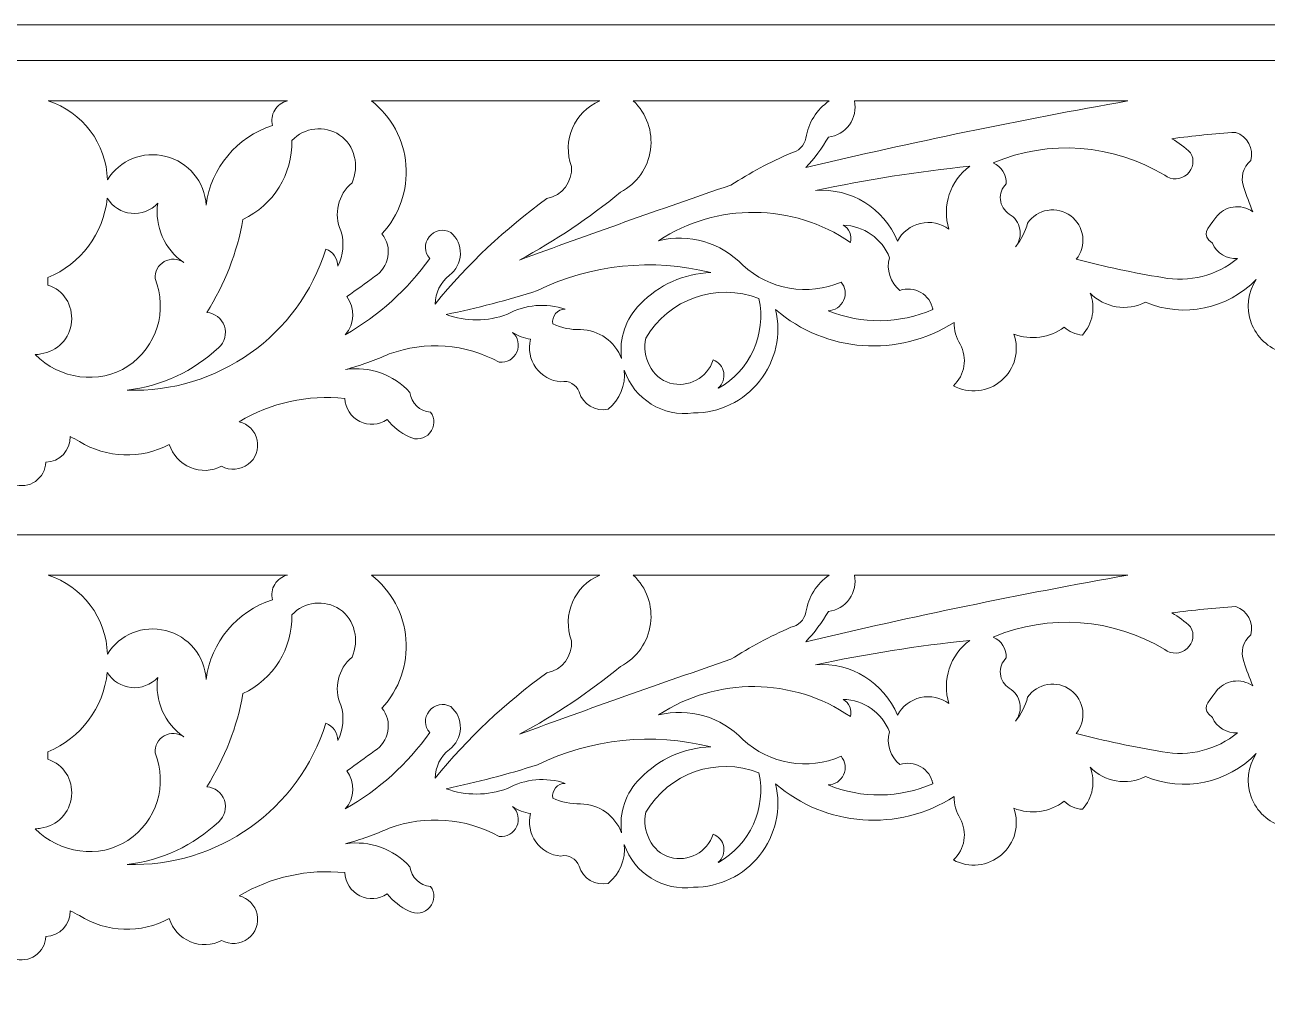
# Model space of a CAD drawing. Header units: millimetres. Extents: x 5148 to 5392, y 1931 to 2186.
# Drawn here: x 5251.9 to 5321.5, y 1998.6 to 2052.8 of the extents above; entities that cross this region are included whole.
import ezdxf

# ---------------------------------------------------------------- set-up
doc = ezdxf.new("R2010")
doc.units = ezdxf.units.MM
doc.header["$MEASUREMENT"] = 0
doc.layers.add('SITARA ALL', color=18, linetype='Continuous', true_color=0x000000)

msp = doc.modelspace()

# ---------------------------------------------------------------- linework, layer by layer
at = {"layer": 'SITARA ALL', "lineweight": 9}
for points, knots in [([(5148.053, 2052.786), (5148.053, 2052.786), (5392.053, 2052.786), (5392.053, 2052.786), (5392.053, 2052.786), (5392.053, 1930.786), (5392.053, 1930.786), (5392.053, 1930.786), (5148.053, 1930.786), (5148.053, 1930.786), (5148.053, 1930.786), (5148.053, 2052.786), (5148.053, 2052.786)], [0, 0, 0, 0, 0.25, 0.25, 0.25, 0.5, 0.5, 0.5, 0.75, 0.75, 0.75, 1, 1, 1, 1]), ([(5251.24, 2027.032), (5251.647, 2026.893), (5252.096, 2026.955), (5252.45, 2027.199), (5252.805, 2027.443), (5253.023, 2027.836), (5253.04, 2028.266), (5253.815, 2028.292), (5254.423, 2028.939), (5254.399, 2029.714), (5254.569, 2029.618), (5254.743, 2029.526), (5254.919, 2029.44), (5256.45, 2028.487), (5258.372, 2028.423), (5259.963, 2029.272), (5260.146, 2028.685), (5260.579, 2028.21), (5261.146, 2027.973), (5261.714, 2027.737), (5262.353, 2027.762), (5262.898, 2028.045), (5263.376, 2027.79), (5263.957, 2027.833), (5264.391, 2028.157), (5264.804, 2028.476), (5264.997, 2029.005), (5264.885, 2029.515), (5264.774, 2030.025), (5264.386, 2030.424), (5263.878, 2030.542), (5265.659, 2031.609), (5267.74, 2032.068), (5269.804, 2031.849), (5269.828, 2031.297), (5270.149, 2030.803), (5270.643, 2030.556), (5271.136, 2030.31), (5271.72, 2030.347), (5272.174, 2030.659), (5272.508, 2030.25), (5272.93, 2029.921), (5273.408, 2029.696), (5273.798, 2029.48), (5274.287, 2029.571), (5274.575, 2029.913), (5274.862, 2030.254), (5274.885, 2030.729), (5274.605, 2031.076), (5274.012, 2031.125), (5273.534, 2031.584), (5273.459, 2032.175), (5272.546, 2033.183), (5271.191, 2033.668), (5269.847, 2033.467), (5270.686, 2033.694), (5271.506, 2033.986), (5272.3, 2034.339), (5274.325, 2035.084), (5276.575, 2034.915), (5278.466, 2033.876), (5278.883, 2033.831), (5279.282, 2034.062), (5279.45, 2034.446), (5279.619, 2034.831), (5279.528, 2035.272), (5279.211, 2035.549), (5279.519, 2035.351), (5279.864, 2035.219), (5280.225, 2035.16), (5280.081, 2034.612), (5280.189, 2034.029), (5280.519, 2033.569), (5280.849, 2033.108), (5281.364, 2032.819), (5281.929, 2032.78), (5282.362, 2032.874), (5282.798, 2032.628), (5282.941, 2032.209), (5283.156, 2031.513), (5283.864, 2031.095), (5284.576, 2031.245), (5285.223, 2031.779), (5285.562, 2032.599), (5285.48, 2033.433), (5286.028, 2031.805), (5287.654, 2030.796), (5289.356, 2031.033), (5290.802, 2031.026), (5292.171, 2031.684), (5293.07, 2032.816), (5293.969, 2033.949), (5294.3, 2035.423), (5293.964, 2036.829), (5296.776, 2034.404), (5300.842, 2034.109), (5303.971, 2036.109), (5303.977, 2035.678), (5304.094, 2035.255), (5304.312, 2034.883), (5304.738, 2034.115), (5304.581, 2033.153), (5303.934, 2032.559), (5304.806, 2032.086), (5305.88, 2032.202), (5306.632, 2032.85), (5307.383, 2033.499), (5307.662, 2034.525), (5307.321, 2035.457), (5308.268, 2035.085), (5309.339, 2035.233), (5310.15, 2035.848), (5310.427, 2035.584), (5310.787, 2035.426), (5311.169, 2035.398), (5311.753, 2036.036), (5311.922, 2036.95), (5311.605, 2037.754), (5312.414, 2036.92), (5313.671, 2036.711), (5314.705, 2037.241), (5316.844, 2036.343), (5319.313, 2036.851), (5320.921, 2038.522), (5320.448, 2037.802), (5320.344, 2036.9), (5320.64, 2036.091), (5320.937, 2035.282), (5321.593, 2034.662), (5322.419, 2034.418), (5323.02, 2034.444), (5323.58, 2034.729), (5323.953, 2035.201), (5324.326, 2035.673), (5324.476, 2036.28), (5324.363, 2036.871), (5324.779, 2036.282), (5325.506, 2035.999), (5326.211, 2036.151), (5326.915, 2036.303), (5327.458, 2036.849), (5327.594, 2037.557), (5328.444, 2037.071), (5329.452, 2036.944), (5330.396, 2037.203), (5331.34, 2037.461), (5332.139, 2038.081), (5332.623, 2038.932), (5332.623, 2036.556), (5334.238, 2034.485), (5336.543, 2033.909), (5337.054, 2033.86), (5337.54, 2034.142), (5337.75, 2034.611), (5337.96, 2035.079), (5337.858, 2035.62), (5337.482, 2035.97), (5338.045, 2036.055), (5338.576, 2036.284), (5339.024, 2036.634), (5339.203, 2036.21), (5339.587, 2035.906), (5340.042, 2035.833), (5340.497, 2035.759), (5340.955, 2035.921), (5341.258, 2036.268), (5341.414, 2036.102), (5341.628, 2036.001), (5341.856, 2035.987), (5342.695, 2036.147), (5343.426, 2036.653), (5343.873, 2037.38), (5343.874, 2036.944), (5344.129, 2036.548), (5344.526, 2036.368), (5344.924, 2036.187), (5345.385, 2036.25), (5345.714, 2036.536), (5346.769, 2037.349), (5347.503, 2038.507), (5347.788, 2039.807), (5347.788, 2039.807), (5350.053, 2039.807), (5350.053, 2039.807), (5350.053, 2039.807), (5350.053, 2050.786), (5350.053, 2050.786), (5350.053, 2050.786), (5150.053, 2050.786), (5150.053, 2050.786), (5150.053, 2050.786), (5150.053, 2039.807), (5150.053, 2039.807), (5150.053, 2039.807), (5152.317, 2039.807), (5152.317, 2039.807), (5152.603, 2038.507), (5153.337, 2037.349), (5154.391, 2036.536), (5154.722, 2036.252), (5155.189, 2036.187), (5155.585, 2036.371), (5155.981, 2036.554), (5156.234, 2036.944), (5156.233, 2037.38), (5156.679, 2036.653), (5157.411, 2036.147), (5158.249, 2035.987), (5158.477, 2036.001), (5158.691, 2036.102), (5158.847, 2036.268), (5159.152, 2035.922), (5159.613, 2035.758), (5160.068, 2035.833), (5160.522, 2035.909), (5160.904, 2036.209), (5161.081, 2036.634), (5161.529, 2036.284), (5162.06, 2036.055), (5162.623, 2035.97), (5162.251, 2035.616), (5162.145, 2035.065), (5162.361, 2034.599), (5162.576, 2034.133), (5163.051, 2033.855), (5163.562, 2033.909), (5165.867, 2034.487), (5167.484, 2036.556), (5167.483, 2038.932), (5167.967, 2038.082), (5168.77, 2037.459), (5169.714, 2037.202), (5170.658, 2036.944), (5171.662, 2037.07), (5172.511, 2037.557), (5172.652, 2036.85), (5173.201, 2036.296), (5173.907, 2036.148), (5174.612, 2036.001), (5175.33, 2036.279), (5175.742, 2036.871), (5175.63, 2036.28), (5175.78, 2035.669), (5176.154, 2035.198), (5176.528, 2034.727), (5177.085, 2034.443), (5177.686, 2034.418), (5178.512, 2034.664), (5179.173, 2035.287), (5179.467, 2036.097), (5179.762, 2036.907), (5179.659, 2037.803), (5179.184, 2038.522), (5180.794, 2036.851), (5183.262, 2036.342), (5185.4, 2037.241), (5186.434, 2036.711), (5187.692, 2036.919), (5188.5, 2037.754), (5188.183, 2036.95), (5188.352, 2036.036), (5188.936, 2035.398), (5189.318, 2035.426), (5189.678, 2035.584), (5189.955, 2035.848), (5190.766, 2035.233), (5191.837, 2035.085), (5192.784, 2035.457), (5192.452, 2034.522), (5192.733, 2033.478), (5193.489, 2032.837), (5194.246, 2032.195), (5195.303, 2032.078), (5196.171, 2032.559), (5195.524, 2033.153), (5195.368, 2034.114), (5195.793, 2034.883), (5196.011, 2035.256), (5196.128, 2035.678), (5196.134, 2036.109), (5199.264, 2034.111), (5203.33, 2034.402), (5206.141, 2036.829), (5205.808, 2035.422), (5206.14, 2033.94), (5207.041, 2032.809), (5207.942, 2031.678), (5209.303, 2031.023), (5210.75, 2031.033), (5212.452, 2030.798), (5214.079, 2031.804), (5214.625, 2033.433), (5214.544, 2032.599), (5214.882, 2031.779), (5215.529, 2031.245), (5216.241, 2031.096), (5216.95, 2031.513), (5217.164, 2032.209), (5217.307, 2032.628), (5217.743, 2032.874), (5218.177, 2032.78), (5218.742, 2032.82), (5219.259, 2033.11), (5219.588, 2033.571), (5219.918, 2034.032), (5220.025, 2034.613), (5219.88, 2035.16), (5220.241, 2035.219), (5220.586, 2035.351), (5220.894, 2035.549), (5220.581, 2035.268), (5220.486, 2034.818), (5220.66, 2034.435), (5220.833, 2034.053), (5221.223, 2033.826), (5221.64, 2033.876), (5223.53, 2034.915), (5225.78, 2035.084), (5227.805, 2034.339), (5228.599, 2033.986), (5229.419, 2033.694), (5230.259, 2033.467), (5228.914, 2033.667), (5227.559, 2033.183), (5226.646, 2032.175), (5226.572, 2031.584), (5226.093, 2031.126), (5225.5, 2031.076), (5225.231, 2030.72), (5225.252, 2030.223), (5225.55, 2029.891), (5225.848, 2029.558), (5226.314, 2029.468), (5226.698, 2029.696), (5227.175, 2029.921), (5227.597, 2030.25), (5227.931, 2030.659), (5228.387, 2030.349), (5228.975, 2030.311), (5229.468, 2030.559), (5229.96, 2030.808), (5230.279, 2031.297), (5230.301, 2031.849), (5232.365, 2032.068), (5234.446, 2031.609), (5236.227, 2030.542), (5235.719, 2030.421), (5235.327, 2030.018), (5235.218, 2029.507), (5235.11, 2028.997), (5235.299, 2028.474), (5235.714, 2028.157), (5236.148, 2027.833), (5236.729, 2027.79), (5237.207, 2028.045), (5237.753, 2027.763), (5238.396, 2027.737), (5238.962, 2027.975), (5239.529, 2028.212), (5239.96, 2028.685), (5240.142, 2029.272), (5241.734, 2028.423), (5243.655, 2028.487), (5245.186, 2029.44), (5245.362, 2029.526), (5245.536, 2029.618), (5245.706, 2029.714), (5245.683, 2028.939), (5246.29, 2028.291), (5247.065, 2028.266), (5247.083, 2027.836), (5247.302, 2027.44), (5247.657, 2027.197), (5248.012, 2026.955), (5248.458, 2026.892), (5248.865, 2027.032), (5249.052, 2026.535), (5249.528, 2026.206), (5250.058, 2026.209), (5250.589, 2026.211), (5251.058, 2026.533), (5251.24, 2027.032)], [0, 0, 0, 0, 0.007874, 0.007874, 0.007874, 0.015748, 0.015748, 0.015748, 0.023622, 0.023622, 0.023622, 0.031496, 0.031496, 0.031496, 0.03937, 0.03937, 0.03937, 0.047244, 0.047244, 0.047244, 0.055118, 0.055118, 0.055118, 0.062992, 0.062992, 0.062992, 0.070866, 0.070866, 0.070866, 0.07874, 0.07874, 0.07874, 0.086614, 0.086614, 0.086614, 0.094488, 0.094488, 0.094488, 0.102362, 0.102362, 0.102362, 0.110236, 0.110236, 0.110236, 0.11811, 0.11811, 0.11811, 0.125984, 0.125984, 0.125984, 0.133858, 0.133858, 0.133858, 0.141732, 0.141732, 0.141732, 0.149606, 0.149606, 0.149606, 0.15748, 0.15748, 0.15748, 0.165354, 0.165354, 0.165354, 0.173228, 0.173228, 0.173228, 0.181102, 0.181102, 0.181102, 0.188976, 0.188976, 0.188976, 0.19685, 0.19685, 0.19685, 0.204724, 0.204724, 0.204724, 0.212598, 0.212598, 0.212598, 0.220472, 0.220472, 0.220472, 0.228346, 0.228346, 0.228346, 0.23622, 0.23622, 0.23622, 0.244094, 0.244094, 0.244094, 0.251969, 0.251969, 0.251969, 0.259843, 0.259843, 0.259843, 0.267717, 0.267717, 0.267717, 0.275591, 0.275591, 0.275591, 0.283465, 0.283465, 0.283465, 0.291339, 0.291339, 0.291339, 0.299213, 0.299213, 0.299213, 0.307087, 0.307087, 0.307087, 0.314961, 0.314961, 0.314961, 0.322835, 0.322835, 0.322835, 0.330709, 0.330709, 0.330709, 0.338583, 0.338583, 0.338583, 0.346457, 0.346457, 0.346457, 0.354331, 0.354331, 0.354331, 0.362205, 0.362205, 0.362205, 0.370079, 0.370079, 0.370079, 0.377953, 0.377953, 0.377953, 0.385827, 0.385827, 0.385827, 0.393701, 0.393701, 0.393701, 0.401575, 0.401575, 0.401575, 0.409449, 0.409449, 0.409449, 0.417323, 0.417323, 0.417323, 0.425197, 0.425197, 0.425197, 0.433071, 0.433071, 0.433071, 0.440945, 0.440945, 0.440945, 0.448819, 0.448819, 0.448819, 0.456693, 0.456693, 0.456693, 0.464567, 0.464567, 0.464567, 0.472441, 0.472441, 0.472441, 0.480315, 0.480315, 0.480315, 0.488189, 0.488189, 0.488189, 0.496063, 0.496063, 0.496063, 0.503937, 0.503937, 0.503937, 0.511811, 0.511811, 0.511811, 0.519685, 0.519685, 0.519685, 0.527559, 0.527559, 0.527559, 0.535433, 0.535433, 0.535433, 0.543307, 0.543307, 0.543307, 0.551181, 0.551181, 0.551181, 0.559055, 0.559055, 0.559055, 0.566929, 0.566929, 0.566929, 0.574803, 0.574803, 0.574803, 0.582677, 0.582677, 0.582677, 0.590551, 0.590551, 0.590551, 0.598425, 0.598425, 0.598425, 0.606299, 0.606299, 0.606299, 0.614173, 0.614173, 0.614173, 0.622047, 0.622047, 0.622047, 0.629921, 0.629921, 0.629921, 0.637795, 0.637795, 0.637795, 0.645669, 0.645669, 0.645669, 0.653543, 0.653543, 0.653543, 0.661417, 0.661417, 0.661417, 0.669291, 0.669291, 0.669291, 0.677165, 0.677165, 0.677165, 0.685039, 0.685039, 0.685039, 0.692913, 0.692913, 0.692913, 0.700787, 0.700787, 0.700787, 0.708661, 0.708661, 0.708661, 0.716535, 0.716535, 0.716535, 0.724409, 0.724409, 0.724409, 0.732283, 0.732283, 0.732283, 0.740157, 0.740157, 0.740157, 0.748031, 0.748031, 0.748031, 0.755906, 0.755906, 0.755906, 0.76378, 0.76378, 0.76378, 0.771654, 0.771654, 0.771654, 0.779528, 0.779528, 0.779528, 0.787402, 0.787402, 0.787402, 0.795276, 0.795276, 0.795276, 0.80315, 0.80315, 0.80315, 0.811024, 0.811024, 0.811024, 0.818898, 0.818898, 0.818898, 0.826772, 0.826772, 0.826772, 0.834646, 0.834646, 0.834646, 0.84252, 0.84252, 0.84252, 0.850394, 0.850394, 0.850394, 0.858268, 0.858268, 0.858268, 0.866142, 0.866142, 0.866142, 0.874016, 0.874016, 0.874016, 0.88189, 0.88189, 0.88189, 0.889764, 0.889764, 0.889764, 0.897638, 0.897638, 0.897638, 0.905512, 0.905512, 0.905512, 0.913386, 0.913386, 0.913386, 0.92126, 0.92126, 0.92126, 0.929134, 0.929134, 0.929134, 0.937008, 0.937008, 0.937008, 0.944882, 0.944882, 0.944882, 0.952756, 0.952756, 0.952756, 0.96063, 0.96063, 0.96063, 0.968504, 0.968504, 0.968504, 0.976378, 0.976378, 0.976378, 0.984252, 0.984252, 0.984252, 0.992126, 0.992126, 0.992126, 1, 1, 1, 1]), ([(5262.028, 2042.682), (5261.951, 2043.992), (5261.031, 2045.1), (5259.758, 2045.416), (5258.484, 2045.733), (5257.173, 2045.217), (5256.492, 2044.094), (5256.434, 2046.129), (5255.101, 2047.904), (5253.163, 2048.525), (5253.163, 2048.525), (5266.582, 2048.525), (5266.582, 2048.525), (5266.285, 2048.456), (5266.029, 2048.269), (5265.872, 2048.008), (5265.715, 2047.746), (5265.671, 2047.433), (5265.75, 2047.139), (5263.747, 2046.502), (5262.296, 2044.766), (5262.028, 2042.682)], [0, 0, 0, 0, 0.142857, 0.142857, 0.142857, 0.285714, 0.285714, 0.285714, 0.428571, 0.428571, 0.428571, 0.571429, 0.571429, 0.571429, 0.714286, 0.714286, 0.714286, 0.857143, 0.857143, 0.857143, 1, 1, 1, 1]), ([(5269.833, 2035.418), (5270.367, 2036.02), (5270.403, 2036.913), (5269.919, 2037.556), (5270.441, 2037.922), (5270.958, 2038.295), (5271.471, 2038.675), (5271.868, 2038.919), (5272.141, 2039.321), (5272.221, 2039.78), (5272.301, 2040.239), (5272.181, 2040.708), (5271.89, 2041.072), (5272.859, 2042.114), (5273.346, 2043.515), (5273.232, 2044.934), (5273.117, 2046.352), (5272.418, 2047.652), (5271.294, 2048.525), (5271.294, 2048.525), (5284.098, 2048.525), (5284.098, 2048.525), (5282.673, 2047.916), (5281.978, 2046.298), (5282.52, 2044.846), (5282.583, 2043.986), (5281.99, 2043.214), (5281.143, 2043.051), (5278.803, 2041.361), (5276.694, 2039.374), (5274.867, 2037.139), (5274.878, 2037.769), (5275.172, 2038.362), (5275.668, 2038.752), (5276.044, 2039.032), (5276.273, 2039.468), (5276.287, 2039.937), (5276.302, 2040.405), (5276.104, 2040.853), (5275.745, 2041.155), (5275.333, 2041.382), (5274.818, 2041.272), (5274.533, 2040.898), (5274.249, 2040.523), (5274.248, 2040.034), (5274.576, 2039.698), (5273.322, 2037.947), (5271.703, 2036.486), (5269.833, 2035.418)], [0, 0, 0, 0, 0.0625, 0.0625, 0.0625, 0.125, 0.125, 0.125, 0.1875, 0.1875, 0.1875, 0.25, 0.25, 0.25, 0.3125, 0.3125, 0.3125, 0.375, 0.375, 0.375, 0.4375, 0.4375, 0.4375, 0.5, 0.5, 0.5, 0.5625, 0.5625, 0.5625, 0.625, 0.625, 0.625, 0.6875, 0.6875, 0.6875, 0.75, 0.75, 0.75, 0.8125, 0.8125, 0.8125, 0.875, 0.875, 0.875, 0.9375, 0.9375, 0.9375, 1, 1, 1, 1]), ([(5279.603, 2039.604), (5281.61, 2040.689), (5283.509, 2041.963), (5285.274, 2043.41), (5286.185, 2043.884), (5286.81, 2044.771), (5286.949, 2045.789), (5287.089, 2046.807), (5286.732, 2047.824), (5285.981, 2048.525), (5285.981, 2048.525), (5296.972, 2048.525), (5296.972, 2048.525), (5296.268, 2048.04), (5295.795, 2047.287), (5295.662, 2046.442), (5295.582, 2046.014), (5295.245, 2045.679), (5294.817, 2045.6), (5293.65, 2045.09), (5292.526, 2044.49), (5291.453, 2043.806), (5287.488, 2042.448), (5283.538, 2041.047), (5279.603, 2039.604)], [0, 0, 0, 0, 0.125, 0.125, 0.125, 0.25, 0.25, 0.25, 0.375, 0.375, 0.375, 0.5, 0.5, 0.5, 0.625, 0.625, 0.625, 0.75, 0.75, 0.75, 0.875, 0.875, 0.875, 1, 1, 1, 1]), ([(5295.651, 2044.789), (5296.143, 2045.302), (5296.572, 2045.873), (5296.927, 2046.49), (5297.401, 2046.545), (5297.829, 2046.798), (5298.106, 2047.187), (5298.382, 2047.575), (5298.483, 2048.06), (5298.381, 2048.525), (5298.381, 2048.525), (5313.724, 2048.525), (5313.724, 2048.525), (5307.665, 2047.455), (5301.638, 2046.209), (5295.651, 2044.789)], [0, 0, 0, 0, 0.2, 0.2, 0.2, 0.4, 0.4, 0.4, 0.6, 0.6, 0.6, 0.8, 0.8, 0.8, 1, 1, 1, 1]), ([(5257.594, 2032.31), (5259.52, 2032.533), (5261.322, 2033.37), (5262.734, 2034.697), (5263.073, 2035), (5263.197, 2035.476), (5263.049, 2035.905), (5262.9, 2036.334), (5262.517, 2036.632), (5262.064, 2036.661), (5263.076, 2038.252), (5263.766, 2040.025), (5264.094, 2041.881), (5265.8, 2042.687), (5266.874, 2044.417), (5266.839, 2046.304), (5267.537, 2047.046), (5268.669, 2047.175), (5269.516, 2046.608), (5270.363, 2046.042), (5270.631, 2044.853), (5270.211, 2043.925), (5269.421, 2043.274), (5269.164, 2042.175), (5269.587, 2041.242), (5269.783, 2040.584), (5269.721, 2039.875), (5269.413, 2039.26), (5269.413, 2039.688), (5269.146, 2040.071), (5268.744, 2040.217), (5267.234, 2035.374), (5262.665, 2032.138), (5257.594, 2032.31)], [0, 0, 0, 0, 0.083333, 0.083333, 0.083333, 0.166667, 0.166667, 0.166667, 0.25, 0.25, 0.25, 0.333333, 0.333333, 0.333333, 0.5, 0.5, 0.5, 0.583333, 0.583333, 0.583333, 0.666667, 0.666667, 0.666667, 0.75, 0.75, 0.75, 0.833333, 0.833333, 0.833333, 0.916667, 0.916667, 0.916667, 1, 1, 1, 1]), ([(5315.661, 2038.621), (5314.035, 2038.89), (5312.421, 2039.233), (5310.826, 2039.648), (5311.115, 2040.008), (5311.245, 2040.471), (5311.186, 2040.93), (5311.127, 2041.388), (5310.886, 2041.802), (5310.515, 2042.077), (5310.144, 2042.353), (5309.677, 2042.466), (5309.221, 2042.39), (5308.765, 2042.315), (5308.36, 2042.059), (5308.098, 2041.678), (5307.971, 2041.188), (5307.742, 2040.73), (5307.425, 2040.335), (5307.643, 2040.621), (5307.729, 2040.986), (5307.661, 2041.339), (5307.593, 2041.692), (5307.378, 2041.998), (5307.069, 2042.182), (5306.788, 2042.361), (5306.604, 2042.658), (5306.57, 2042.989), (5306.536, 2043.32), (5306.657, 2043.651), (5306.896, 2043.882), (5306.913, 2044.383), (5306.627, 2044.844), (5306.171, 2045.052), (5309.301, 2046.373), (5312.878, 2046.112), (5315.785, 2044.352), (5316.161, 2044.066), (5316.689, 2044.089), (5317.039, 2044.407), (5317.389, 2044.726), (5317.48, 2045.219), (5317.231, 2045.621), (5316.92, 2045.926), (5316.571, 2046.19), (5316.192, 2046.404), (5317.38, 2046.568), (5318.574, 2046.687), (5319.771, 2046.76), (5320.429, 2046.547), (5320.799, 2045.849), (5320.607, 2045.185), (5320.176, 2044.812), (5320.02, 2044.212), (5320.216, 2043.677), (5320.374, 2043.218), (5320.543, 2042.762), (5320.722, 2042.311), (5320.06, 2042.787), (5319.139, 2042.643), (5318.653, 2041.988), (5318.167, 2041.333), (5317.818, 2041.041), (5318.465, 2040.545), (5318.7, 2039.983), (5319.271, 2039.638), (5319.877, 2039.691), (5318.701, 2038.727), (5317.155, 2038.335), (5315.661, 2038.621)], [0, 0, 0, 0, 0.043478, 0.043478, 0.043478, 0.086957, 0.086957, 0.086957, 0.130435, 0.130435, 0.130435, 0.173913, 0.173913, 0.173913, 0.217391, 0.217391, 0.217391, 0.26087, 0.26087, 0.26087, 0.304348, 0.304348, 0.304348, 0.347826, 0.347826, 0.347826, 0.391304, 0.391304, 0.391304, 0.434783, 0.434783, 0.434783, 0.478261, 0.478261, 0.478261, 0.521739, 0.521739, 0.521739, 0.565217, 0.565217, 0.565217, 0.608696, 0.608696, 0.608696, 0.652174, 0.652174, 0.652174, 0.695652, 0.695652, 0.695652, 0.73913, 0.73913, 0.73913, 0.782609, 0.782609, 0.782609, 0.826087, 0.826087, 0.826087, 0.869565, 0.869565, 0.869565, 0.913043, 0.913043, 0.913043, 0.956522, 0.956522, 0.956522, 1, 1, 1, 1]), ([(5300.798, 2040.67), (5300.042, 2042.51), (5298.189, 2043.653), (5296.206, 2043.501), (5299.061, 2044.107), (5301.946, 2044.562), (5304.849, 2044.862), (5303.75, 2044.05), (5303.283, 2042.634), (5303.686, 2041.329), (5303.227, 2041.666), (5302.644, 2041.786), (5302.09, 2041.66), (5301.535, 2041.533), (5301.064, 2041.173), (5300.798, 2040.67)], [0, 0, 0, 0, 0.2, 0.2, 0.2, 0.4, 0.4, 0.4, 0.6, 0.6, 0.6, 0.8, 0.8, 0.8, 1, 1, 1, 1]), ([(5252.439, 2034.305), (5252.546, 2034.305), (5252.653, 2034.319), (5252.756, 2034.347), (5253.68, 2034.467), (5254.397, 2035.212), (5254.482, 2036.14), (5254.567, 2037.068), (5254.043, 2037.915), (5253.157, 2038.201), (5253.157, 2038.201), (5253.157, 2038.624), (5253.157, 2038.624), (5254.998, 2039.383), (5256.275, 2041.089), (5256.482, 2043.07), (5256.773, 2042.593), (5257.272, 2042.279), (5257.828, 2042.224), (5258.385, 2042.169), (5258.932, 2042.375), (5259.311, 2042.787), (5259.131, 2041.492), (5259.695, 2040.208), (5260.771, 2039.467), (5260.447, 2039.692), (5260.023, 2039.711), (5259.68, 2039.517), (5259.337, 2039.323), (5259.134, 2038.955), (5259.16, 2038.561), (5259.891, 2036.773), (5259.255, 2034.718), (5257.641, 2033.656), (5256.027, 2032.595), (5253.792, 2032.925), (5252.439, 2034.305)], [0, 0, 0, 0, 0.083333, 0.083333, 0.083333, 0.166667, 0.166667, 0.166667, 0.25, 0.25, 0.25, 0.333333, 0.333333, 0.333333, 0.416667, 0.416667, 0.416667, 0.5, 0.5, 0.5, 0.583333, 0.583333, 0.583333, 0.666667, 0.666667, 0.666667, 0.75, 0.75, 0.75, 0.833333, 0.833333, 0.833333, 0.916667, 0.916667, 0.916667, 1, 1, 1, 1]), ([(5296.91, 2036.761), (5297.286, 2036.772), (5297.624, 2036.996), (5297.779, 2037.338), (5297.935, 2037.681), (5297.884, 2038.078), (5297.644, 2038.368), (5295.782, 2037.562), (5293.616, 2037.934), (5292.128, 2039.314), (5290.91, 2040.584), (5289.11, 2041.108), (5287.402, 2040.689), (5290.674, 2042.843), (5294.927, 2042.803), (5298.161, 2040.594), (5298.268, 2040.973), (5298.097, 2041.375), (5297.75, 2041.56), (5298.905, 2041.53), (5299.931, 2040.811), (5300.356, 2039.737), (5300.157, 2039.064), (5300.386, 2038.338), (5300.938, 2037.904), (5301.325, 2038.034), (5301.75, 2037.991), (5302.104, 2037.787), (5302.458, 2037.583), (5302.708, 2037.235), (5302.789, 2036.834), (5300.92, 2036.018), (5298.799, 2035.992), (5296.91, 2036.761)], [0, 0, 0, 0, 0.090909, 0.090909, 0.090909, 0.181818, 0.181818, 0.181818, 0.272727, 0.272727, 0.272727, 0.363636, 0.363636, 0.363636, 0.454545, 0.454545, 0.454545, 0.545455, 0.545455, 0.545455, 0.636364, 0.636364, 0.636364, 0.727273, 0.727273, 0.727273, 0.818182, 0.818182, 0.818182, 0.909091, 0.909091, 0.909091, 1, 1, 1, 1]), ([(5285.327, 2034.082), (5284.961, 2035.044), (5284.048, 2035.686), (5283.019, 2035.704), (5282.483, 2035.687), (5281.949, 2035.799), (5281.464, 2036.03), (5281.431, 2036.235), (5281.49, 2036.445), (5281.626, 2036.604), (5281.761, 2036.762), (5281.961, 2036.853), (5282.169, 2036.852), (5281.095, 2037.213), (5279.919, 2037.11), (5278.925, 2036.566), (5277.816, 2036.152), (5276.595, 2036.147), (5275.483, 2036.553), (5277.213, 2036.906), (5278.923, 2037.354), (5280.605, 2037.893), (5283.627, 2039.365), (5287.074, 2039.721), (5290.334, 2038.898), (5288.832, 2038.854), (5287.409, 2038.219), (5286.375, 2037.13), (5285.561, 2036.338), (5285.172, 2035.207), (5285.327, 2034.082)], [0, 0, 0, 0, 0.1, 0.1, 0.1, 0.2, 0.2, 0.2, 0.3, 0.3, 0.3, 0.4, 0.4, 0.4, 0.5, 0.5, 0.5, 0.6, 0.6, 0.6, 0.7, 0.7, 0.7, 0.8, 0.8, 0.8, 0.9, 0.9, 0.9, 1, 1, 1, 1]), ([(5290.757, 2032.418), (5290.757, 2032.418), (5290.744, 2032.432), (5290.744, 2032.432), (5290.996, 2032.644), (5291.115, 2032.976), (5291.056, 2033.3), (5290.997, 2033.625), (5290.773, 2033.892), (5290.462, 2034.003), (5290.133, 2032.992), (5289.065, 2032.42), (5288.042, 2032.708), (5287.018, 2032.996), (5286.447, 2034.194), (5286.693, 2035.229), (5287.969, 2037.429), (5290.663, 2038.37), (5293.033, 2037.447), (5293.457, 2035.455), (5292.533, 2033.416), (5290.757, 2032.418)], [0, 0, 0, 0, 0.142857, 0.142857, 0.142857, 0.285714, 0.285714, 0.285714, 0.428571, 0.428571, 0.428571, 0.571429, 0.571429, 0.571429, 0.714286, 0.714286, 0.714286, 0.857143, 0.857143, 0.857143, 1, 1, 1, 1]), ([(5251.24, 2000.45), (5251.647, 2000.312), (5252.096, 2000.374), (5252.45, 2000.618), (5252.805, 2000.861), (5253.023, 2001.255), (5253.04, 2001.685), (5253.815, 2001.71), (5254.423, 2002.358), (5254.399, 2003.133), (5254.569, 2003.036), (5254.743, 2002.945), (5254.919, 2002.859), (5256.45, 2001.906), (5258.372, 2001.841), (5259.963, 2002.69), (5260.146, 2002.104), (5260.579, 2001.628), (5261.146, 2001.392), (5261.714, 2001.155), (5262.353, 2001.181), (5262.898, 2001.464), (5263.376, 2001.208), (5263.957, 2001.252), (5264.391, 2001.576), (5264.804, 2001.895), (5264.997, 2002.423), (5264.885, 2002.933), (5264.774, 2003.443), (5264.386, 2003.842), (5263.878, 2003.96), (5265.659, 2005.028), (5267.74, 2005.486), (5269.804, 2005.267), (5269.828, 2004.716), (5270.149, 2004.221), (5270.643, 2003.975), (5271.136, 2003.729), (5271.72, 2003.766), (5272.174, 2004.078), (5272.508, 2003.669), (5272.93, 2003.34), (5273.408, 2003.115), (5273.798, 2002.899), (5274.287, 2002.989), (5274.575, 2003.331), (5274.862, 2003.673), (5274.885, 2004.147), (5274.605, 2004.495), (5274.012, 2004.544), (5273.534, 2005.003), (5273.459, 2005.594), (5272.546, 2006.601), (5271.191, 2007.086), (5269.847, 2006.885), (5270.686, 2007.112), (5271.506, 2007.404), (5272.3, 2007.758), (5274.325, 2008.503), (5276.575, 2008.333), (5278.466, 2007.295), (5278.883, 2007.249), (5279.282, 2007.48), (5279.45, 2007.865), (5279.619, 2008.249), (5279.528, 2008.691), (5279.211, 2008.967), (5279.519, 2008.769), (5279.864, 2008.637), (5280.225, 2008.579), (5280.081, 2008.031), (5280.189, 2007.447), (5280.519, 2006.987), (5280.849, 2006.527), (5281.364, 2006.238), (5281.929, 2006.198), (5282.362, 2006.293), (5282.798, 2006.047), (5282.941, 2005.627), (5283.156, 2004.931), (5283.864, 2004.514), (5284.576, 2004.664), (5285.223, 2005.198), (5285.562, 2006.017), (5285.48, 2006.852), (5286.028, 2005.223), (5287.654, 2004.215), (5289.356, 2004.452), (5290.802, 2004.445), (5292.171, 2005.102), (5293.07, 2006.235), (5293.969, 2007.368), (5294.3, 2008.841), (5293.964, 2010.248), (5296.776, 2007.823), (5300.842, 2007.528), (5303.971, 2009.528), (5303.977, 2009.096), (5304.094, 2008.674), (5304.312, 2008.302), (5304.738, 2007.533), (5304.581, 2006.572), (5303.934, 2005.977), (5304.806, 2005.504), (5305.88, 2005.62), (5306.632, 2006.269), (5307.383, 2006.917), (5307.662, 2007.943), (5307.321, 2008.875), (5308.268, 2008.504), (5309.339, 2008.652), (5310.15, 2009.266), (5310.427, 2009.003), (5310.787, 2008.844), (5311.169, 2008.817), (5311.753, 2009.455), (5311.922, 2010.368), (5311.605, 2011.173), (5312.414, 2010.338), (5313.671, 2010.129), (5314.705, 2010.659), (5316.844, 2009.761), (5319.313, 2010.269), (5320.921, 2011.941), (5320.448, 2011.22), (5320.344, 2010.319), (5320.64, 2009.51), (5320.937, 2008.7), (5321.593, 2008.081), (5322.419, 2007.837), (5323.02, 2007.862), (5323.58, 2008.148), (5323.953, 2008.62), (5324.326, 2009.091), (5324.476, 2009.699), (5324.363, 2010.289), (5324.779, 2009.7), (5325.506, 2009.417), (5326.211, 2009.569), (5326.915, 2009.722), (5327.458, 2010.268), (5327.594, 2010.976), (5328.444, 2010.49), (5329.452, 2010.363), (5330.396, 2010.621), (5331.34, 2010.88), (5332.139, 2011.5), (5332.623, 2012.351), (5332.623, 2009.974), (5334.238, 2007.904), (5336.543, 2007.328), (5337.054, 2007.279), (5337.54, 2007.561), (5337.75, 2008.029), (5337.96, 2008.497), (5337.858, 2009.039), (5337.482, 2009.388), (5338.045, 2009.474), (5338.576, 2009.703), (5339.024, 2010.053), (5339.203, 2009.628), (5339.587, 2009.325), (5340.042, 2009.251), (5340.497, 2009.177), (5340.955, 2009.34), (5341.258, 2009.687), (5341.414, 2009.52), (5341.628, 2009.42), (5341.856, 2009.406), (5342.695, 2009.566), (5343.426, 2010.071), (5343.873, 2010.799), (5343.874, 2010.363), (5344.129, 2009.967), (5344.526, 2009.786), (5344.924, 2009.606), (5345.385, 2009.669), (5345.714, 2009.954), (5346.769, 2010.768), (5347.503, 2011.925), (5347.788, 2013.226), (5347.788, 2013.226), (5350.053, 2013.226), (5350.053, 2013.226), (5350.053, 2013.226), (5350.053, 2024.205), (5350.053, 2024.205), (5350.053, 2024.205), (5150.053, 2024.205), (5150.053, 2024.205), (5150.053, 2024.205), (5150.053, 2013.226), (5150.053, 2013.226), (5150.053, 2013.226), (5152.317, 2013.226), (5152.317, 2013.226), (5152.603, 2011.925), (5153.337, 2010.767), (5154.391, 2009.954), (5154.722, 2009.671), (5155.189, 2009.606), (5155.585, 2009.789), (5155.981, 2009.972), (5156.234, 2010.363), (5156.233, 2010.799), (5156.679, 2010.071), (5157.411, 2009.566), (5158.249, 2009.406), (5158.477, 2009.42), (5158.691, 2009.52), (5158.847, 2009.687), (5159.152, 2009.341), (5159.613, 2009.177), (5160.068, 2009.252), (5160.522, 2009.327), (5160.904, 2009.627), (5161.081, 2010.053), (5161.529, 2009.703), (5162.06, 2009.474), (5162.623, 2009.388), (5162.251, 2009.035), (5162.145, 2008.483), (5162.361, 2008.017), (5162.576, 2007.551), (5163.051, 2007.273), (5163.562, 2007.328), (5165.867, 2007.906), (5167.484, 2009.974), (5167.483, 2012.351), (5167.967, 2011.5), (5168.77, 2010.878), (5169.714, 2010.62), (5170.658, 2010.362), (5171.662, 2010.489), (5172.511, 2010.976), (5172.652, 2010.269), (5173.201, 2009.714), (5173.907, 2009.567), (5174.612, 2009.419), (5175.33, 2009.698), (5175.742, 2010.289), (5175.63, 2009.698), (5175.78, 2009.088), (5176.154, 2008.617), (5176.528, 2008.146), (5177.085, 2007.861), (5177.686, 2007.837), (5178.512, 2008.083), (5179.173, 2008.706), (5179.467, 2009.515), (5179.762, 2010.325), (5179.659, 2011.221), (5179.184, 2011.941), (5180.794, 2010.27), (5183.262, 2009.76), (5185.4, 2010.659), (5186.434, 2010.13), (5187.692, 2010.338), (5188.5, 2011.173), (5188.183, 2010.368), (5188.352, 2009.454), (5188.936, 2008.817), (5189.318, 2008.844), (5189.678, 2009.003), (5189.955, 2009.266), (5190.766, 2008.652), (5191.837, 2008.503), (5192.784, 2008.875), (5192.452, 2007.94), (5192.733, 2006.897), (5193.489, 2006.255), (5194.246, 2005.613), (5195.303, 2005.497), (5196.171, 2005.977), (5195.524, 2006.572), (5195.368, 2007.533), (5195.793, 2008.302), (5196.011, 2008.674), (5196.128, 2009.096), (5196.134, 2009.528), (5199.264, 2007.53), (5203.33, 2007.821), (5206.141, 2010.248), (5205.808, 2008.841), (5206.14, 2007.358), (5207.041, 2006.227), (5207.942, 2005.096), (5209.303, 2004.442), (5210.75, 2004.452), (5212.452, 2004.216), (5214.079, 2005.223), (5214.625, 2006.852), (5214.544, 2006.017), (5214.882, 2005.197), (5215.529, 2004.664), (5216.241, 2004.514), (5216.95, 2004.931), (5217.164, 2005.627), (5217.307, 2006.047), (5217.743, 2006.293), (5218.177, 2006.198), (5218.742, 2006.239), (5219.259, 2006.529), (5219.588, 2006.99), (5219.918, 2007.451), (5220.025, 2008.031), (5219.88, 2008.579), (5220.241, 2008.637), (5220.586, 2008.769), (5220.894, 2008.967), (5220.581, 2008.687), (5220.486, 2008.236), (5220.66, 2007.854), (5220.833, 2007.471), (5221.223, 2007.244), (5221.64, 2007.295), (5223.53, 2008.334), (5225.78, 2008.502), (5227.805, 2007.758), (5228.599, 2007.404), (5229.419, 2007.112), (5230.259, 2006.885), (5228.914, 2007.086), (5227.559, 2006.602), (5226.646, 2005.594), (5226.572, 2005.003), (5226.093, 2004.544), (5225.5, 2004.495), (5225.231, 2004.138), (5225.252, 2003.642), (5225.55, 2003.309), (5225.848, 2002.977), (5226.314, 2002.887), (5226.698, 2003.115), (5227.175, 2003.34), (5227.597, 2003.669), (5227.931, 2004.078), (5228.387, 2003.768), (5228.975, 2003.729), (5229.468, 2003.978), (5229.96, 2004.226), (5230.279, 2004.716), (5230.301, 2005.267), (5232.365, 2005.487), (5234.446, 2005.028), (5236.227, 2003.96), (5235.719, 2003.839), (5235.327, 2003.437), (5235.218, 2002.926), (5235.11, 2002.415), (5235.299, 2001.893), (5235.714, 2001.576), (5236.148, 2001.252), (5236.729, 2001.208), (5237.207, 2001.464), (5237.753, 2001.182), (5238.396, 2001.156), (5238.962, 2001.393), (5239.529, 2001.631), (5239.96, 2002.103), (5240.142, 2002.69), (5241.734, 2001.842), (5243.655, 2001.905), (5245.186, 2002.859), (5245.362, 2002.945), (5245.536, 2003.036), (5245.706, 2003.133), (5245.683, 2002.358), (5246.29, 2001.709), (5247.065, 2001.685), (5247.083, 2001.255), (5247.302, 2000.859), (5247.657, 2000.616), (5248.012, 2000.373), (5248.458, 2000.311), (5248.865, 2000.45), (5249.052, 1999.953), (5249.528, 1999.625), (5250.058, 1999.627), (5250.589, 1999.63), (5251.058, 1999.952), (5251.24, 2000.45)], [0, 0, 0, 0, 0.007874, 0.007874, 0.007874, 0.015748, 0.015748, 0.015748, 0.023622, 0.023622, 0.023622, 0.031496, 0.031496, 0.031496, 0.03937, 0.03937, 0.03937, 0.047244, 0.047244, 0.047244, 0.055118, 0.055118, 0.055118, 0.062992, 0.062992, 0.062992, 0.070866, 0.070866, 0.070866, 0.07874, 0.07874, 0.07874, 0.086614, 0.086614, 0.086614, 0.094488, 0.094488, 0.094488, 0.102362, 0.102362, 0.102362, 0.110236, 0.110236, 0.110236, 0.11811, 0.11811, 0.11811, 0.125984, 0.125984, 0.125984, 0.133858, 0.133858, 0.133858, 0.141732, 0.141732, 0.141732, 0.149606, 0.149606, 0.149606, 0.15748, 0.15748, 0.15748, 0.165354, 0.165354, 0.165354, 0.173228, 0.173228, 0.173228, 0.181102, 0.181102, 0.181102, 0.188976, 0.188976, 0.188976, 0.19685, 0.19685, 0.19685, 0.204724, 0.204724, 0.204724, 0.212598, 0.212598, 0.212598, 0.220472, 0.220472, 0.220472, 0.228346, 0.228346, 0.228346, 0.23622, 0.23622, 0.23622, 0.244094, 0.244094, 0.244094, 0.251969, 0.251969, 0.251969, 0.259843, 0.259843, 0.259843, 0.267717, 0.267717, 0.267717, 0.275591, 0.275591, 0.275591, 0.283465, 0.283465, 0.283465, 0.291339, 0.291339, 0.291339, 0.299213, 0.299213, 0.299213, 0.307087, 0.307087, 0.307087, 0.314961, 0.314961, 0.314961, 0.322835, 0.322835, 0.322835, 0.330709, 0.330709, 0.330709, 0.338583, 0.338583, 0.338583, 0.346457, 0.346457, 0.346457, 0.354331, 0.354331, 0.354331, 0.362205, 0.362205, 0.362205, 0.370079, 0.370079, 0.370079, 0.377953, 0.377953, 0.377953, 0.385827, 0.385827, 0.385827, 0.393701, 0.393701, 0.393701, 0.401575, 0.401575, 0.401575, 0.409449, 0.409449, 0.409449, 0.417323, 0.417323, 0.417323, 0.425197, 0.425197, 0.425197, 0.433071, 0.433071, 0.433071, 0.440945, 0.440945, 0.440945, 0.448819, 0.448819, 0.448819, 0.456693, 0.456693, 0.456693, 0.464567, 0.464567, 0.464567, 0.472441, 0.472441, 0.472441, 0.480315, 0.480315, 0.480315, 0.488189, 0.488189, 0.488189, 0.496063, 0.496063, 0.496063, 0.503937, 0.503937, 0.503937, 0.511811, 0.511811, 0.511811, 0.519685, 0.519685, 0.519685, 0.527559, 0.527559, 0.527559, 0.535433, 0.535433, 0.535433, 0.543307, 0.543307, 0.543307, 0.551181, 0.551181, 0.551181, 0.559055, 0.559055, 0.559055, 0.566929, 0.566929, 0.566929, 0.574803, 0.574803, 0.574803, 0.582677, 0.582677, 0.582677, 0.590551, 0.590551, 0.590551, 0.598425, 0.598425, 0.598425, 0.606299, 0.606299, 0.606299, 0.614173, 0.614173, 0.614173, 0.622047, 0.622047, 0.622047, 0.629921, 0.629921, 0.629921, 0.637795, 0.637795, 0.637795, 0.645669, 0.645669, 0.645669, 0.653543, 0.653543, 0.653543, 0.661417, 0.661417, 0.661417, 0.669291, 0.669291, 0.669291, 0.677165, 0.677165, 0.677165, 0.685039, 0.685039, 0.685039, 0.692913, 0.692913, 0.692913, 0.700787, 0.700787, 0.700787, 0.708661, 0.708661, 0.708661, 0.716535, 0.716535, 0.716535, 0.724409, 0.724409, 0.724409, 0.732283, 0.732283, 0.732283, 0.740157, 0.740157, 0.740157, 0.748031, 0.748031, 0.748031, 0.755906, 0.755906, 0.755906, 0.76378, 0.76378, 0.76378, 0.771654, 0.771654, 0.771654, 0.779528, 0.779528, 0.779528, 0.787402, 0.787402, 0.787402, 0.795276, 0.795276, 0.795276, 0.80315, 0.80315, 0.80315, 0.811024, 0.811024, 0.811024, 0.818898, 0.818898, 0.818898, 0.826772, 0.826772, 0.826772, 0.834646, 0.834646, 0.834646, 0.84252, 0.84252, 0.84252, 0.850394, 0.850394, 0.850394, 0.858268, 0.858268, 0.858268, 0.866142, 0.866142, 0.866142, 0.874016, 0.874016, 0.874016, 0.88189, 0.88189, 0.88189, 0.889764, 0.889764, 0.889764, 0.897638, 0.897638, 0.897638, 0.905512, 0.905512, 0.905512, 0.913386, 0.913386, 0.913386, 0.92126, 0.92126, 0.92126, 0.929134, 0.929134, 0.929134, 0.937008, 0.937008, 0.937008, 0.944882, 0.944882, 0.944882, 0.952756, 0.952756, 0.952756, 0.96063, 0.96063, 0.96063, 0.968504, 0.968504, 0.968504, 0.976378, 0.976378, 0.976378, 0.984252, 0.984252, 0.984252, 0.992126, 0.992126, 0.992126, 1, 1, 1, 1]), ([(5262.028, 2016.1), (5261.951, 2017.41), (5261.031, 2018.518), (5259.758, 2018.835), (5258.484, 2019.151), (5257.173, 2018.635), (5256.492, 2017.513), (5256.434, 2019.547), (5255.101, 2021.323), (5253.163, 2021.944), (5253.163, 2021.944), (5266.582, 2021.944), (5266.582, 2021.944), (5266.285, 2021.875), (5266.029, 2021.688), (5265.872, 2021.426), (5265.715, 2021.164), (5265.671, 2020.852), (5265.75, 2020.557), (5263.747, 2019.921), (5262.296, 2018.184), (5262.028, 2016.1)], [0, 0, 0, 0, 0.142857, 0.142857, 0.142857, 0.285714, 0.285714, 0.285714, 0.428571, 0.428571, 0.428571, 0.571429, 0.571429, 0.571429, 0.714286, 0.714286, 0.714286, 0.857143, 0.857143, 0.857143, 1, 1, 1, 1]), ([(5269.833, 2008.836), (5270.367, 2009.438), (5270.403, 2010.332), (5269.919, 2010.974), (5270.441, 2011.341), (5270.958, 2011.714), (5271.471, 2012.094), (5271.868, 2012.337), (5272.141, 2012.74), (5272.221, 2013.199), (5272.301, 2013.658), (5272.181, 2014.127), (5271.89, 2014.49), (5272.859, 2015.532), (5273.346, 2016.934), (5273.232, 2018.352), (5273.117, 2019.771), (5272.418, 2021.071), (5271.294, 2021.944), (5271.294, 2021.944), (5284.098, 2021.944), (5284.098, 2021.944), (5282.673, 2021.335), (5281.978, 2019.716), (5282.52, 2018.265), (5282.583, 2017.405), (5281.99, 2016.633), (5281.143, 2016.469), (5278.803, 2014.78), (5276.694, 2012.793), (5274.867, 2010.557), (5274.878, 2011.188), (5275.172, 2011.781), (5275.668, 2012.171), (5276.044, 2012.45), (5276.273, 2012.887), (5276.287, 2013.355), (5276.302, 2013.824), (5276.104, 2014.272), (5275.745, 2014.574), (5275.333, 2014.8), (5274.818, 2014.691), (5274.533, 2014.316), (5274.249, 2013.942), (5274.248, 2013.452), (5274.576, 2013.116), (5273.322, 2011.365), (5271.703, 2009.905), (5269.833, 2008.836)], [0, 0, 0, 0, 0.0625, 0.0625, 0.0625, 0.125, 0.125, 0.125, 0.1875, 0.1875, 0.1875, 0.25, 0.25, 0.25, 0.3125, 0.3125, 0.3125, 0.375, 0.375, 0.375, 0.4375, 0.4375, 0.4375, 0.5, 0.5, 0.5, 0.5625, 0.5625, 0.5625, 0.625, 0.625, 0.625, 0.6875, 0.6875, 0.6875, 0.75, 0.75, 0.75, 0.8125, 0.8125, 0.8125, 0.875, 0.875, 0.875, 0.9375, 0.9375, 0.9375, 1, 1, 1, 1]), ([(5279.603, 2013.022), (5281.61, 2014.107), (5283.509, 2015.382), (5285.274, 2016.829), (5286.185, 2017.303), (5286.81, 2018.19), (5286.949, 2019.208), (5287.089, 2020.225), (5286.732, 2021.242), (5285.981, 2021.944), (5285.981, 2021.944), (5296.972, 2021.944), (5296.972, 2021.944), (5296.268, 2021.458), (5295.795, 2020.706), (5295.662, 2019.861), (5295.582, 2019.432), (5295.245, 2019.097), (5294.817, 2019.018), (5293.65, 2018.509), (5292.526, 2017.909), (5291.453, 2017.224), (5287.488, 2015.866), (5283.538, 2014.466), (5279.603, 2013.022)], [0, 0, 0, 0, 0.125, 0.125, 0.125, 0.25, 0.25, 0.25, 0.375, 0.375, 0.375, 0.5, 0.5, 0.5, 0.625, 0.625, 0.625, 0.75, 0.75, 0.75, 0.875, 0.875, 0.875, 1, 1, 1, 1]), ([(5295.651, 2018.208), (5296.143, 2018.721), (5296.572, 2019.292), (5296.927, 2019.908), (5297.401, 2019.964), (5297.829, 2020.217), (5298.106, 2020.605), (5298.382, 2020.993), (5298.483, 2021.478), (5298.381, 2021.944), (5298.381, 2021.944), (5313.724, 2021.944), (5313.724, 2021.944), (5307.665, 2020.873), (5301.638, 2019.627), (5295.651, 2018.208)], [0, 0, 0, 0, 0.2, 0.2, 0.2, 0.4, 0.4, 0.4, 0.6, 0.6, 0.6, 0.8, 0.8, 0.8, 1, 1, 1, 1]), ([(5257.594, 2005.728), (5259.52, 2005.952), (5261.322, 2006.788), (5262.734, 2008.116), (5263.073, 2008.418), (5263.197, 2008.894), (5263.049, 2009.324), (5262.9, 2009.753), (5262.517, 2010.051), (5262.064, 2010.08), (5263.076, 2011.67), (5263.766, 2013.443), (5264.094, 2015.3), (5265.8, 2016.106), (5266.874, 2017.836), (5266.839, 2019.722), (5267.537, 2020.465), (5268.669, 2020.593), (5269.516, 2020.027), (5270.363, 2019.46), (5270.631, 2018.272), (5270.211, 2017.344), (5269.421, 2016.693), (5269.164, 2015.594), (5269.587, 2014.661), (5269.783, 2014.002), (5269.721, 2013.293), (5269.413, 2012.679), (5269.413, 2013.107), (5269.146, 2013.489), (5268.744, 2013.636), (5267.234, 2008.793), (5262.665, 2005.556), (5257.594, 2005.728)], [0, 0, 0, 0, 0.083333, 0.083333, 0.083333, 0.166667, 0.166667, 0.166667, 0.25, 0.25, 0.25, 0.333333, 0.333333, 0.333333, 0.5, 0.5, 0.5, 0.583333, 0.583333, 0.583333, 0.666667, 0.666667, 0.666667, 0.75, 0.75, 0.75, 0.833333, 0.833333, 0.833333, 0.916667, 0.916667, 0.916667, 1, 1, 1, 1]), ([(5315.661, 2012.04), (5314.035, 2012.309), (5312.421, 2012.651), (5310.826, 2013.066), (5311.115, 2013.427), (5311.245, 2013.89), (5311.186, 2014.348), (5311.127, 2014.807), (5310.886, 2015.22), (5310.515, 2015.496), (5310.144, 2015.772), (5309.677, 2015.885), (5309.221, 2015.809), (5308.765, 2015.733), (5308.36, 2015.477), (5308.098, 2015.097), (5307.971, 2014.607), (5307.742, 2014.149), (5307.425, 2013.753), (5307.643, 2014.039), (5307.729, 2014.405), (5307.661, 2014.758), (5307.593, 2015.111), (5307.378, 2015.417), (5307.069, 2015.601), (5306.788, 2015.779), (5306.604, 2016.076), (5306.57, 2016.408), (5306.536, 2016.739), (5306.657, 2017.069), (5306.896, 2017.301), (5306.913, 2017.802), (5306.627, 2018.263), (5306.171, 2018.47), (5309.301, 2019.792), (5312.878, 2019.53), (5315.785, 2017.771), (5316.161, 2017.485), (5316.689, 2017.508), (5317.039, 2017.826), (5317.389, 2018.144), (5317.48, 2018.637), (5317.231, 2019.039), (5316.92, 2019.345), (5316.571, 2019.608), (5316.192, 2019.823), (5317.38, 2019.986), (5318.574, 2020.105), (5319.771, 2020.179), (5320.429, 2019.966), (5320.799, 2019.268), (5320.607, 2018.603), (5320.176, 2018.231), (5320.02, 2017.631), (5320.216, 2017.095), (5320.374, 2016.636), (5320.543, 2016.181), (5320.722, 2015.729), (5320.06, 2016.205), (5319.139, 2016.062), (5318.653, 2015.407), (5318.167, 2014.752), (5317.818, 2014.46), (5318.465, 2013.964), (5318.7, 2013.402), (5319.271, 2013.057), (5319.877, 2013.109), (5318.701, 2012.145), (5317.155, 2011.754), (5315.661, 2012.04)], [0, 0, 0, 0, 0.043478, 0.043478, 0.043478, 0.086957, 0.086957, 0.086957, 0.130435, 0.130435, 0.130435, 0.173913, 0.173913, 0.173913, 0.217391, 0.217391, 0.217391, 0.26087, 0.26087, 0.26087, 0.304348, 0.304348, 0.304348, 0.347826, 0.347826, 0.347826, 0.391304, 0.391304, 0.391304, 0.434783, 0.434783, 0.434783, 0.478261, 0.478261, 0.478261, 0.521739, 0.521739, 0.521739, 0.565217, 0.565217, 0.565217, 0.608696, 0.608696, 0.608696, 0.652174, 0.652174, 0.652174, 0.695652, 0.695652, 0.695652, 0.73913, 0.73913, 0.73913, 0.782609, 0.782609, 0.782609, 0.826087, 0.826087, 0.826087, 0.869565, 0.869565, 0.869565, 0.913043, 0.913043, 0.913043, 0.956522, 0.956522, 0.956522, 1, 1, 1, 1]), ([(5300.798, 2014.089), (5300.042, 2015.928), (5298.189, 2017.071), (5296.206, 2016.919), (5299.061, 2017.526), (5301.946, 2017.98), (5304.849, 2018.281), (5303.75, 2017.469), (5303.283, 2016.053), (5303.686, 2014.747), (5303.227, 2015.084), (5302.644, 2015.205), (5302.09, 2015.078), (5301.535, 2014.951), (5301.064, 2014.592), (5300.798, 2014.089)], [0, 0, 0, 0, 0.2, 0.2, 0.2, 0.4, 0.4, 0.4, 0.6, 0.6, 0.6, 0.8, 0.8, 0.8, 1, 1, 1, 1]), ([(5252.439, 2007.723), (5252.546, 2007.723), (5252.653, 2007.737), (5252.756, 2007.765), (5253.68, 2007.886), (5254.397, 2008.63), (5254.482, 2009.558), (5254.567, 2010.486), (5254.043, 2011.333), (5253.157, 2011.619), (5253.157, 2011.619), (5253.157, 2012.042), (5253.157, 2012.042), (5254.998, 2012.802), (5256.275, 2014.508), (5256.482, 2016.489), (5256.773, 2016.011), (5257.272, 2015.698), (5257.828, 2015.643), (5258.385, 2015.588), (5258.932, 2015.794), (5259.311, 2016.205), (5259.131, 2014.911), (5259.695, 2013.627), (5260.771, 2012.885), (5260.447, 2013.11), (5260.023, 2013.13), (5259.68, 2012.936), (5259.337, 2012.742), (5259.134, 2012.373), (5259.16, 2011.98), (5259.891, 2010.192), (5259.255, 2008.137), (5257.641, 2007.075), (5256.027, 2006.013), (5253.792, 2006.344), (5252.439, 2007.723)], [0, 0, 0, 0, 0.083333, 0.083333, 0.083333, 0.166667, 0.166667, 0.166667, 0.25, 0.25, 0.25, 0.333333, 0.333333, 0.333333, 0.416667, 0.416667, 0.416667, 0.5, 0.5, 0.5, 0.583333, 0.583333, 0.583333, 0.666667, 0.666667, 0.666667, 0.75, 0.75, 0.75, 0.833333, 0.833333, 0.833333, 0.916667, 0.916667, 0.916667, 1, 1, 1, 1]), ([(5296.91, 2010.18), (5297.286, 2010.19), (5297.624, 2010.414), (5297.779, 2010.757), (5297.935, 2011.1), (5297.884, 2011.497), (5297.644, 2011.787), (5295.782, 2010.98), (5293.616, 2011.353), (5292.128, 2012.733), (5290.91, 2014.002), (5289.11, 2014.526), (5287.402, 2014.108), (5290.674, 2016.261), (5294.927, 2016.222), (5298.161, 2014.012), (5298.268, 2014.391), (5298.097, 2014.793), (5297.75, 2014.979), (5298.905, 2014.948), (5299.931, 2014.23), (5300.356, 2013.155), (5300.157, 2012.483), (5300.386, 2011.757), (5300.938, 2011.323), (5301.325, 2011.452), (5301.75, 2011.41), (5302.104, 2011.206), (5302.458, 2011.002), (5302.708, 2010.653), (5302.789, 2010.253), (5300.92, 2009.437), (5298.799, 2009.411), (5296.91, 2010.18)], [0, 0, 0, 0, 0.090909, 0.090909, 0.090909, 0.181818, 0.181818, 0.181818, 0.272727, 0.272727, 0.272727, 0.363636, 0.363636, 0.363636, 0.454545, 0.454545, 0.454545, 0.545455, 0.545455, 0.545455, 0.636364, 0.636364, 0.636364, 0.727273, 0.727273, 0.727273, 0.818182, 0.818182, 0.818182, 0.909091, 0.909091, 0.909091, 1, 1, 1, 1]), ([(5285.327, 2007.5), (5284.961, 2008.462), (5284.048, 2009.105), (5283.019, 2009.123), (5282.483, 2009.106), (5281.949, 2009.217), (5281.464, 2009.448), (5281.431, 2009.654), (5281.49, 2009.864), (5281.626, 2010.022), (5281.761, 2010.18), (5281.961, 2010.271), (5282.169, 2010.271), (5281.095, 2010.632), (5279.919, 2010.529), (5278.925, 2009.985), (5277.816, 2009.571), (5276.595, 2009.566), (5275.483, 2009.971), (5277.213, 2010.325), (5278.923, 2010.772), (5280.605, 2011.312), (5283.627, 2012.784), (5287.074, 2013.139), (5290.334, 2012.317), (5288.832, 2012.273), (5287.409, 2011.638), (5286.375, 2010.548), (5285.561, 2009.756), (5285.172, 2008.625), (5285.327, 2007.5)], [0, 0, 0, 0, 0.1, 0.1, 0.1, 0.2, 0.2, 0.2, 0.3, 0.3, 0.3, 0.4, 0.4, 0.4, 0.5, 0.5, 0.5, 0.6, 0.6, 0.6, 0.7, 0.7, 0.7, 0.8, 0.8, 0.8, 0.9, 0.9, 0.9, 1, 1, 1, 1]), ([(5290.757, 2005.837), (5290.757, 2005.837), (5290.744, 2005.85), (5290.744, 2005.85), (5290.996, 2006.063), (5291.115, 2006.394), (5291.056, 2006.719), (5290.997, 2007.043), (5290.773, 2007.31), (5290.462, 2007.421), (5290.133, 2006.41), (5289.065, 2005.839), (5288.042, 2006.127), (5287.018, 2006.414), (5286.447, 2007.613), (5286.693, 2008.647), (5287.969, 2010.848), (5290.663, 2011.788), (5293.033, 2010.866), (5293.457, 2008.873), (5292.533, 2006.835), (5290.757, 2005.837)], [0, 0, 0, 0, 0.142857, 0.142857, 0.142857, 0.285714, 0.285714, 0.285714, 0.428571, 0.428571, 0.428571, 0.571429, 0.571429, 0.571429, 0.714286, 0.714286, 0.714286, 0.857143, 0.857143, 0.857143, 1, 1, 1, 1])]:
    msp.add_open_spline(points, degree=3, knots=knots, dxfattribs=at)
for points in [[(5302.743, 2037.007), (5302.755, 2036.949), (5302.77, 2036.891), (5302.789, 2036.834)], [(5302.743, 2010.426), (5302.755, 2010.367), (5302.77, 2010.31), (5302.789, 2010.253)]]:
    msp.add_open_spline(points, degree=3, dxfattribs=at)

doc.saveas('drawing.dxf')
